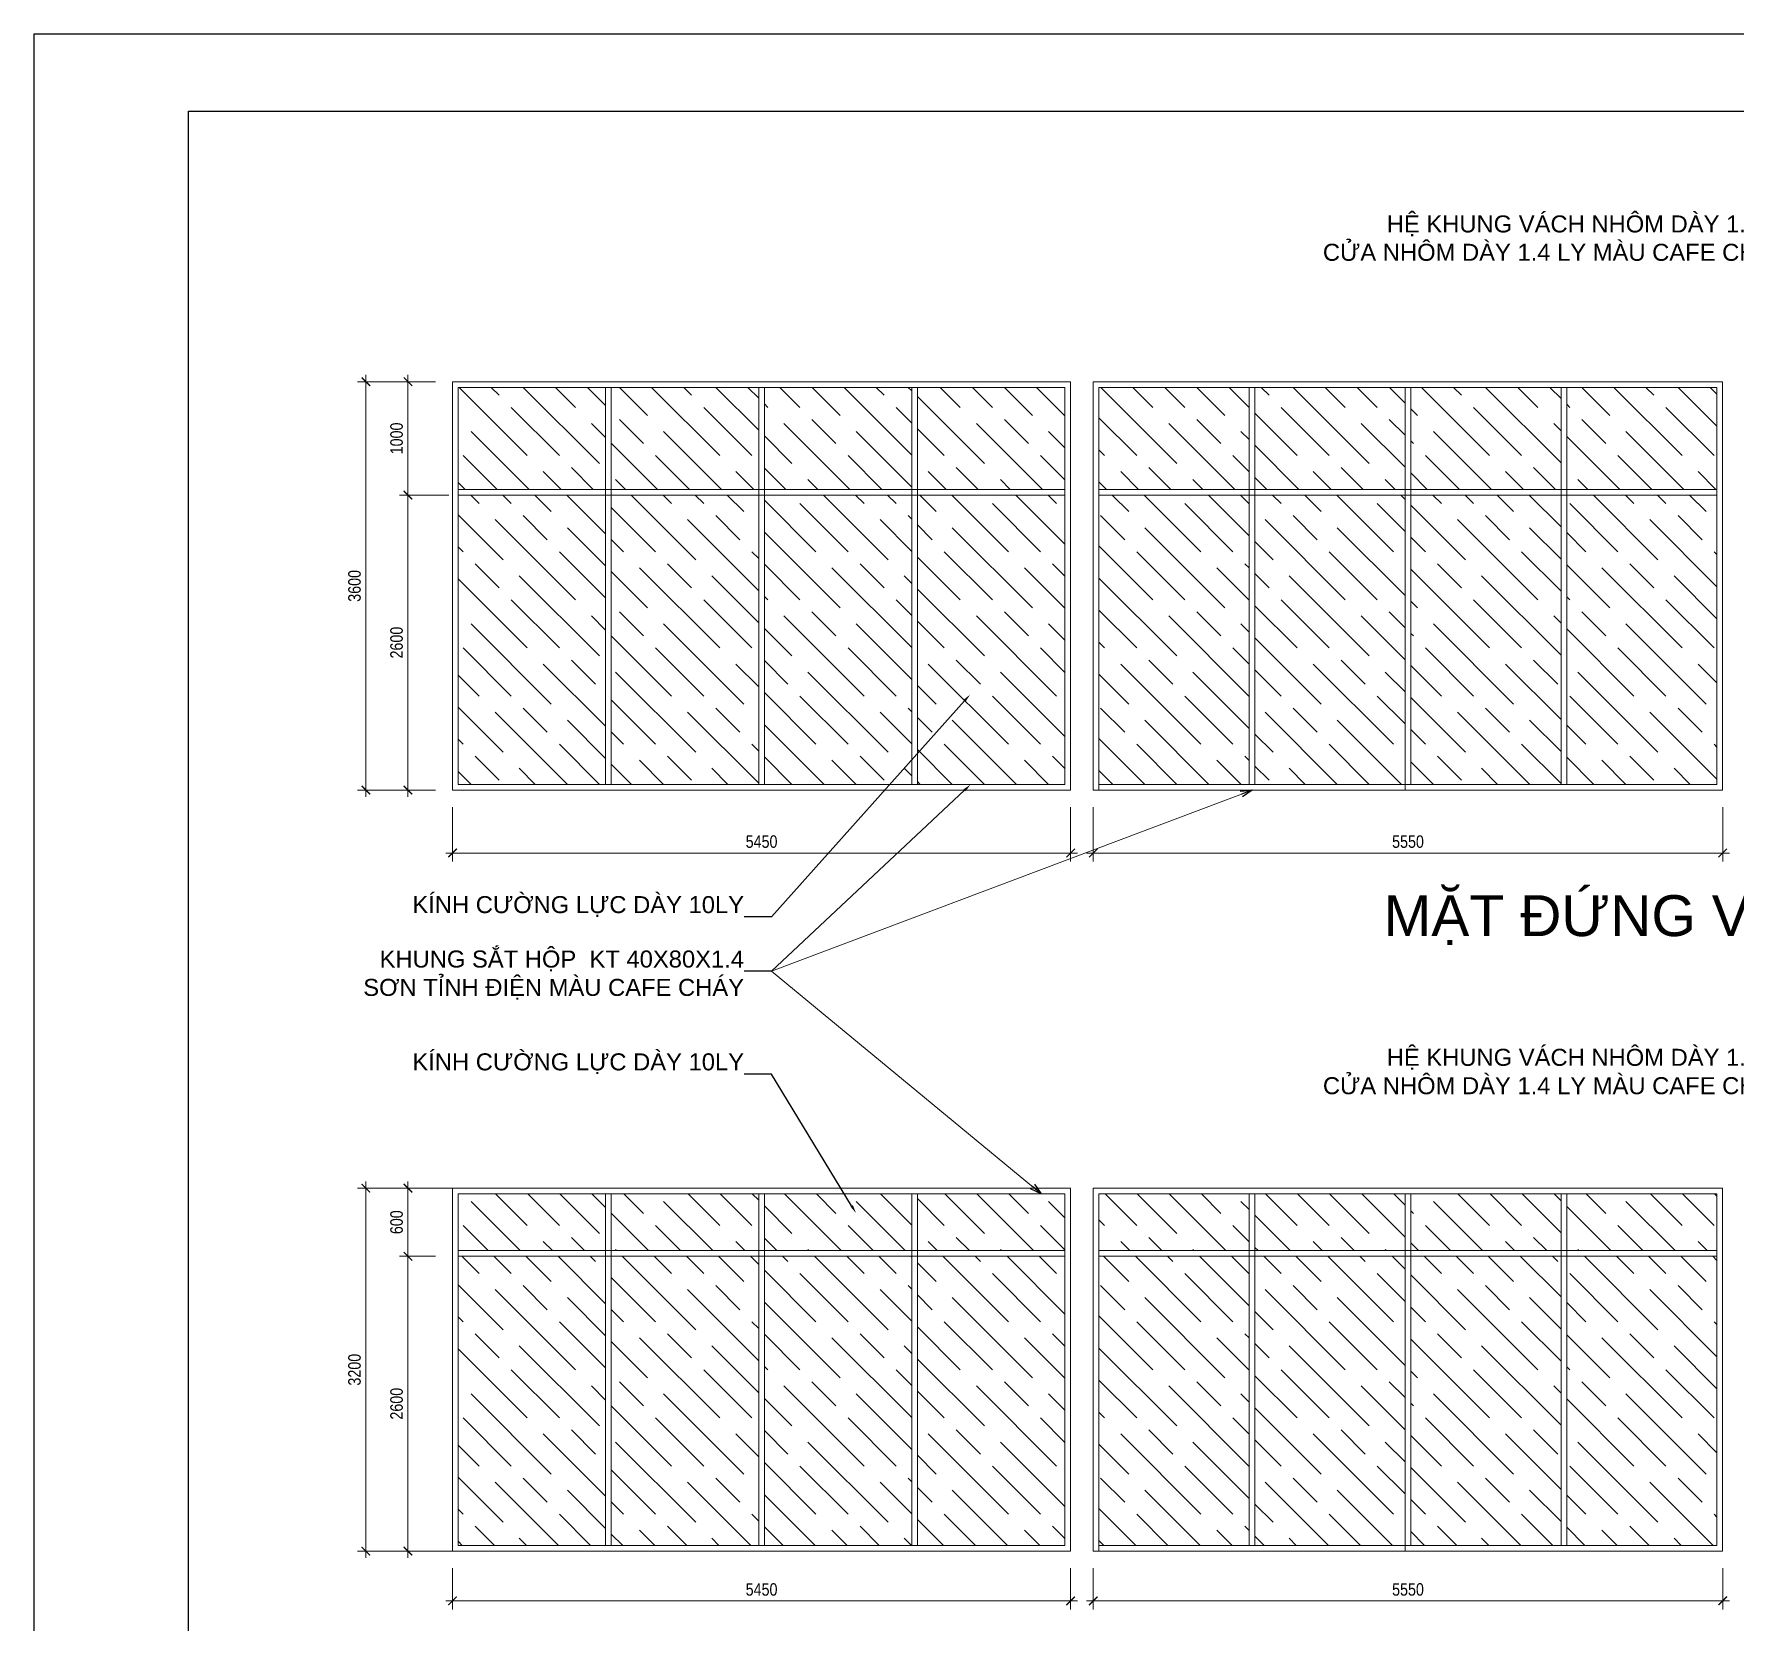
# Model space of a CAD drawing. Header units: millimetres. Extents: x 886808 to 1650903, y -1008069 to 230892.
# Drawn here: x 1568329 to 1583320, y -174470 to -160470 of the extents above; entities that cross this region are included whole.
import ezdxf
from ezdxf import colors
from ezdxf.entities.mleader import LeaderData, LeaderLine
from ezdxf.math import Vec2, Vec3

# ---------------------------------------------------------------- set-up
doc = ezdxf.new("R2010")
doc.units = ezdxf.units.MM
doc.layers.get('0').update_dxf_attribs({"lineweight": 0})
for name, color, linetype, lineweight in [('03- Net Cua- 153', 153, 'Continuous', 9), ('0___TUONG XAY MOI', 10, 'Continuous', 40), ('A-Wall', 113, 'Continuous', 30), ('A_Dim', 8, 'Continuous', 5), ('Q - TEN PHONG', 7, 'Continuous', 18)]:
    doc.layers.add(name, color=color, linetype=linetype, lineweight=lineweight)
doc.styles.add('ADP_HC_vni_HC', font='')
doc.styles.add('DAT', font='')
doc.styles.add('VNI-HELVE', font='')
doc.styles.get('ADP_HC_vni_HC').set_extended_font_data('VNI-Helve-Condense')
doc.styles.get('DAT').set_extended_font_data('VNI-Helve')
doc.styles.get('VNI-HELVE').set_extended_font_data('VNI-Helve-Condense')
doc.dimstyles.new('1-100 X2', dxfattribs={"dimtxt": 110, "dimasz": 75, "dimexe": 75, "dimexo": 150, "dimgap": 45, "dimtad": 1, "dimdec": 0, "dimrnd": 5, "dimzin": 0, "dimtxsty": 'VNI-HELVE', "dimblk": 'ARCHTICK', "dimcen": 50, "dimdle": 60, "dimclrd": 256, "dimclre": 256, "dimclrt": 2, "dimadec": 0, "dimazin": 0, "dimtfac": 1, "dimtdec": 0, "dimtix": 1, "dimtmove": 1, "dimatfit": 3, "dimldrblk": 'OPEN30', "dimfxl": 900, "dimtolj": 1, "dimtzin": 0, "dimlwd": 13, "dimlwe": 13, "dimarcsym": 1})

# ---------------------------------------------------------------- blocks, each defined once
blk = doc.blocks.new('ÈGERGER')
at = {"layer": 'A-Wall', "linetype": 'Continuous', "transparency": 33554636}
for p, q in [((-179936, -849840), (-132098, -849840)), ((-179936, -883772), (-179936, -849840))]:
    blk.add_line(p, q, dxfattribs=at)
at = {"layer": 'Defpoints', "transparency": 33554636}
blk.add_lwpolyline([(-181644, -884626), (-131244, -884626), (-131244, -848986), (-181644, -848986)], close=True, dxfattribs=at)
blk = doc.blocks.new('_ArchTick')
at = {"color": 0, "linetype": 'ByBlock', "const_width": 0.15}
blk.add_lwpolyline([(-0.5, -0.5), (0.5, 0.5)], dxfattribs=at)
blk = doc.blocks.new('*D992')
at = {"layer": 'A_Dim', "lineweight": 13, "transparency": 16777216}
for p, q in [((1571987, -164536), (1571552, -164536)), ((1571627, -167196), (1571627, -164476)), ((1571870, -167136), (1571552, -167136))]:
    blk.add_line(p, q, dxfattribs=at)
at = {"layer": 'Defpoints', "color": 0, "transparency": 16777216}
for p in [(1571627, -164536), (1572137, -164536), (1572020, -167136)]:
    blk.add_point(p, dxfattribs=at)
at = {"layer": 'A_Dim', "lineweight": 13, "transparency": 16777216, "xscale": 75, "yscale": 75, "zscale": 75}
for p, rotation in [((1571627, -164536), 90), ((1571627, -167136), 270)]:
    blk.add_blockref('_ArchTick', p, dxfattribs=dict(at, rotation=rotation))
at = {"layer": 'A_Dim', "color": 2, "transparency": 16777216, "insert": (1571527, -165836), "char_height": 110, "attachment_point": 5, "rotation": 90, "style": 'VNI-HELVE'}
blk.add_mtext('\\A1;2600', dxfattribs=at)
blk = doc.blocks.new('_Open30')
at = {"color": 0, "linetype": 'ByBlock', "lineweight": -2}
for p, q in [((-1, 0.27), (0, 0)), ((0, 0), (-1, -0.27)), ((0, 0), (-1, 0))]:
    blk.add_line(p, q, dxfattribs=at)
blk = doc.blocks.new('*D993')
at = {"layer": 'A_Dim', "lineweight": 13, "transparency": 16777216}
for p, q in [((1571870, -163536), (1571552, -163536)), ((1571627, -164596), (1571627, -163476)), ((1571987, -164536), (1571552, -164536))]:
    blk.add_line(p, q, dxfattribs=at)
at = {"layer": 'Defpoints', "color": 0, "transparency": 16777216}
for p in [(1571627, -163536), (1572020, -163536), (1572137, -164536)]:
    blk.add_point(p, dxfattribs=at)
at = {"layer": 'A_Dim', "lineweight": 13, "transparency": 16777216, "xscale": 75, "yscale": 75, "zscale": 75}
for p, rotation in [((1571627, -163536), 90), ((1571627, -164536), 270)]:
    blk.add_blockref('_ArchTick', p, dxfattribs=dict(at, rotation=rotation))
at = {"layer": 'A_Dim', "color": 2, "transparency": 16777216, "insert": (1571527, -164036), "char_height": 110, "attachment_point": 5, "rotation": 90, "style": 'VNI-HELVE'}
blk.add_mtext('\\A1;1000', dxfattribs=at)
blk = doc.blocks.new('*D994')
at = {"layer": 'A_Dim', "lineweight": 13, "transparency": 16777216}
for p, q in [((1572020, -167286), (1572020, -167766)), ((1577470, -167286), (1577470, -167766)), ((1571960, -167691), (1577530, -167691))]:
    blk.add_line(p, q, dxfattribs=at)
at = {"layer": 'Defpoints', "color": 0, "transparency": 16777216}
for p in [(1572020, -167136), (1577470, -167136), (1577470, -167691)]:
    blk.add_point(p, dxfattribs=at)
at = {"layer": 'A_Dim', "lineweight": 13, "transparency": 16777216, "xscale": 75, "yscale": 75, "zscale": 75, "rotation": 180}
blk.add_blockref('_ArchTick', (1572020, -167691), dxfattribs=at)
at = {"layer": 'A_Dim', "lineweight": 13, "transparency": 16777216, "xscale": 75, "yscale": 75, "zscale": 75}
blk.add_blockref('_ArchTick', (1577470, -167691), dxfattribs=at)
at = {"layer": 'A_Dim', "color": 2, "transparency": 16777216, "insert": (1574745, -167591), "char_height": 110, "attachment_point": 5, "style": 'VNI-HELVE'}
blk.add_mtext('\\A1;5450', dxfattribs=at)
blk = doc.blocks.new('*D995')
at = {"layer": 'A_Dim', "lineweight": 13, "transparency": 16777216}
for p, q in [((1577670, -167286), (1577670, -167766)), ((1583220, -167286), (1583220, -167766)), ((1577610, -167691), (1583280, -167691))]:
    blk.add_line(p, q, dxfattribs=at)
at = {"layer": 'Defpoints', "color": 0, "transparency": 16777216}
for p in [(1577670, -167136), (1583220, -167136), (1583220, -167691)]:
    blk.add_point(p, dxfattribs=at)
at = {"layer": 'A_Dim', "lineweight": 13, "transparency": 16777216, "xscale": 75, "yscale": 75, "zscale": 75, "rotation": 180}
blk.add_blockref('_ArchTick', (1577670, -167691), dxfattribs=at)
at = {"layer": 'A_Dim', "lineweight": 13, "transparency": 16777216, "xscale": 75, "yscale": 75, "zscale": 75}
blk.add_blockref('_ArchTick', (1583220, -167691), dxfattribs=at)
at = {"layer": 'A_Dim', "color": 2, "transparency": 16777216, "insert": (1580445, -167591), "char_height": 110, "attachment_point": 5, "style": 'VNI-HELVE'}
blk.add_mtext('\\A1;5550', dxfattribs=at)
blk = doc.blocks.new('*D1003')
at = {"layer": 'A_Dim', "lineweight": 13, "transparency": 16777216}
for p, q in [((1571870, -163536), (1571181, -163536)), ((1571256, -167196), (1571256, -163476)), ((1571870, -167136), (1571181, -167136))]:
    blk.add_line(p, q, dxfattribs=at)
at = {"layer": 'Defpoints', "color": 0, "transparency": 16777216}
for p in [(1571256, -163536), (1572020, -163536), (1572020, -167136)]:
    blk.add_point(p, dxfattribs=at)
at = {"layer": 'A_Dim', "lineweight": 13, "transparency": 16777216, "xscale": 75, "yscale": 75, "zscale": 75}
for p, rotation in [((1571256, -163536), 90), ((1571256, -167136), 270)]:
    blk.add_blockref('_ArchTick', p, dxfattribs=dict(at, rotation=rotation))
at = {"layer": 'A_Dim', "color": 2, "transparency": 16777216, "insert": (1571156, -165336), "char_height": 110, "attachment_point": 5, "rotation": 90, "style": 'VNI-HELVE'}
blk.add_mtext('\\A1;3600', dxfattribs=at)
blk = doc.blocks.new('*D1004')
at = {"layer": 'A_Dim', "lineweight": 13, "transparency": 16777216}
for p, q in [((1571627, -170586), (1571627, -171306)), ((1571870, -170646), (1571552, -170646)), ((1571870, -171246), (1571552, -171246))]:
    blk.add_line(p, q, dxfattribs=at)
at = {"layer": 'Defpoints', "color": 0, "transparency": 16777216}
for p in [(1572020, -170646), (1571627, -171246), (1572020, -171246)]:
    blk.add_point(p, dxfattribs=at)
at = {"layer": 'A_Dim', "lineweight": 13, "transparency": 16777216, "xscale": 75, "yscale": 75, "zscale": 75}
for p, rotation in [((1571627, -170646), 90), ((1571627, -171246), 270)]:
    blk.add_blockref('_ArchTick', p, dxfattribs=dict(at, rotation=rotation))
at = {"layer": 'A_Dim', "color": 2, "transparency": 16777216, "insert": (1571527, -170946), "char_height": 110, "attachment_point": 5, "rotation": 90, "style": 'VNI-HELVE'}
blk.add_mtext('\\A1;600', dxfattribs=at)
blk = doc.blocks.new('*D1005')
at = {"layer": 'A_Dim', "lineweight": 13, "transparency": 16777216}
for p, q in [((1571627, -171186), (1571627, -173906)), ((1571870, -171246), (1571552, -171246)), ((1572327, -173846), (1571552, -173846))]:
    blk.add_line(p, q, dxfattribs=at)
at = {"layer": 'Defpoints', "color": 0, "transparency": 16777216}
for p in [(1572020, -171246), (1571627, -173846), (1572477, -173846)]:
    blk.add_point(p, dxfattribs=at)
at = {"layer": 'A_Dim', "lineweight": 13, "transparency": 16777216, "xscale": 75, "yscale": 75, "zscale": 75}
for p, rotation in [((1571627, -171246), 90), ((1571627, -173846), 270)]:
    blk.add_blockref('_ArchTick', p, dxfattribs=dict(at, rotation=rotation))
at = {"layer": 'A_Dim', "color": 2, "transparency": 16777216, "insert": (1571527, -172546), "char_height": 110, "attachment_point": 5, "rotation": 90, "style": 'VNI-HELVE'}
blk.add_mtext('\\A1;2600', dxfattribs=at)
blk = doc.blocks.new('*D1006')
at = {"layer": 'A_Dim', "lineweight": 13, "transparency": 16777216}
for p, q in [((1571256, -173906), (1571256, -170586)), ((1572177, -170646), (1571181, -170646)), ((1572327, -173846), (1571181, -173846))]:
    blk.add_line(p, q, dxfattribs=at)
at = {"layer": 'Defpoints', "color": 0, "transparency": 16777216}
for p in [(1571256, -170646), (1572327, -170646), (1572477, -173846)]:
    blk.add_point(p, dxfattribs=at)
at = {"layer": 'A_Dim', "lineweight": 13, "transparency": 16777216, "xscale": 75, "yscale": 75, "zscale": 75}
for p, rotation in [((1571256, -170646), 90), ((1571256, -173846), 270)]:
    blk.add_blockref('_ArchTick', p, dxfattribs=dict(at, rotation=rotation))
at = {"layer": 'A_Dim', "color": 2, "transparency": 16777216, "insert": (1571156, -172246), "char_height": 110, "attachment_point": 5, "rotation": 90, "style": 'VNI-HELVE'}
blk.add_mtext('\\A1;3200', dxfattribs=at)
blk = doc.blocks.new('*D1007')
at = {"layer": 'A_Dim', "lineweight": 13, "transparency": 16777216}
for p, q in [((1572020, -173996), (1572020, -174359)), ((1577470, -173996), (1577470, -174359)), ((1571960, -174284), (1577530, -174284))]:
    blk.add_line(p, q, dxfattribs=at)
at = {"layer": 'Defpoints', "color": 0, "transparency": 16777216}
for p in [(1572020, -173846), (1577470, -173846), (1577470, -174284)]:
    blk.add_point(p, dxfattribs=at)
at = {"layer": 'A_Dim', "lineweight": 13, "transparency": 16777216, "xscale": 75, "yscale": 75, "zscale": 75, "rotation": 180}
blk.add_blockref('_ArchTick', (1572020, -174284), dxfattribs=at)
at = {"layer": 'A_Dim', "lineweight": 13, "transparency": 16777216, "xscale": 75, "yscale": 75, "zscale": 75}
blk.add_blockref('_ArchTick', (1577470, -174284), dxfattribs=at)
at = {"layer": 'A_Dim', "color": 2, "transparency": 16777216, "insert": (1574745, -174184), "char_height": 110, "attachment_point": 5, "style": 'VNI-HELVE'}
blk.add_mtext('\\A1;5450', dxfattribs=at)
blk = doc.blocks.new('*D1008')
at = {"layer": 'A_Dim', "lineweight": 13, "transparency": 16777216}
for p, q in [((1577670, -173996), (1577670, -174359)), ((1583220, -173996), (1583220, -174359)), ((1577610, -174284), (1583280, -174284))]:
    blk.add_line(p, q, dxfattribs=at)
at = {"layer": 'Defpoints', "color": 0, "transparency": 16777216}
for p in [(1577670, -173846), (1583220, -173846), (1583220, -174284)]:
    blk.add_point(p, dxfattribs=at)
at = {"layer": 'A_Dim', "lineweight": 13, "transparency": 16777216, "xscale": 75, "yscale": 75, "zscale": 75, "rotation": 180}
blk.add_blockref('_ArchTick', (1577670, -174284), dxfattribs=at)
at = {"layer": 'A_Dim', "lineweight": 13, "transparency": 16777216, "xscale": 75, "yscale": 75, "zscale": 75}
blk.add_blockref('_ArchTick', (1583220, -174284), dxfattribs=at)
at = {"layer": 'A_Dim', "color": 2, "transparency": 16777216, "insert": (1580445, -174184), "char_height": 110, "attachment_point": 5, "style": 'VNI-HELVE'}
blk.add_mtext('\\A1;5550', dxfattribs=at)

msp = doc.modelspace()

# ---------------------------------------------------------------- hatches: boundary and pattern name
at = {"layer": 'A_Dim', "transparency": 33554534}
h = msp.add_hatch(dxfattribs=at)
h.set_pattern_fill('GOST_WOOD', color=256, scale=100, angle=45)
h.set_pattern_definition([(135, (-166804.1, -48786.84), (424.26407, 424.26407), [1000, -200]), (135, (-166521.3, -48786.84), (424.26407, 424.26407), [600, -150, 300, -150]), (135, (-166167.7, -48857.55), (424.26407, 424.26407), [1000, -200])])
h.paths.add_polyline_path([(1596494.7, -163585.8), (1594969.6, -163585.8), (1594969.6, -164485.8), (1596494.7, -164485.8)])
h.paths.add_polyline_path([(1598144.5, -163585.8), (1597319.6, -163585.8), (1596544.7, -163585.8), (1596544.7, -164485.8), (1598144.5, -164485.8)])
h.paths.add_polyline_path([(1599669.6, -163585.8), (1598249.4, -163585.8), (1598938, -164485.8), (1599669.6, -164485.8)])
h.paths.add_polyline_path([(1598249.4, -163585.8), (1598194.5, -163585.8), (1598194.5, -164485.8), (1598938, -164485.8)])
h.paths.add_polyline_path([(1599669.6, -164535.8), (1598194.5, -164535.8), (1598194.5, -167085.8), (1599669.6, -167085.8)])
h.paths.add_polyline_path([(1596494.7, -164535.8), (1594969.6, -164535.8), (1594969.6, -167085.8), (1596494.7, -167085.8)])
h.paths.add_polyline_path([(1580419.6, -164535.8), (1579094.6, -164535.8), (1579094.6, -167085.8), (1580419.6, -167085.8)])
h.paths.add_polyline_path([(1579044.6, -164535.8), (1577719.6, -164535.8), (1577719.6, -167085.8), (1579044.6, -167085.8)])
h.paths.add_polyline_path([(1573369.6, -164535.8), (1572069.6, -164535.8), (1572069.6, -167085.8), (1573369.6, -167085.8)])
h.paths.add_polyline_path([(1573369.6, -164485.8), (1573369.6, -163585.8), (1572069.6, -163585.8), (1572069.6, -164485.8)])
h.paths.add_polyline_path([(1573419.6, -167085.8), (1574719.6, -167085.8), (1574719.6, -164535.8), (1573419.6, -164535.8)])
h.paths.add_polyline_path([(1574719.6, -164485.8), (1574719.6, -163585.8), (1573419.6, -163585.8), (1573419.6, -164485.8)])
h.paths.add_polyline_path([(1576069.6, -164485.8), (1576069.6, -163585.8), (1574769.6, -163585.8), (1574769.6, -164485.8)])
h.paths.add_polyline_path([(1576069.6, -164535.8), (1574769.6, -164535.8), (1574769.6, -167085.8), (1576069.6, -167085.8)])
h.paths.add_polyline_path([(1577419.6, -164535.8), (1576119.6, -164535.8), (1576119.6, -167085.8), (1577419.6, -167085.8)])
h.paths.add_polyline_path([(1576119.6, -163585.8), (1576119.6, -164485.8), (1577419.6, -164485.8), (1577419.6, -163585.8)])
h.paths.add_polyline_path([(1577719.6, -163585.8), (1577719.6, -164485.8), (1579044.6, -164485.8), (1579044.6, -163585.8)])
h.paths.add_polyline_path([(1579094.6, -163585.8), (1579094.6, -164485.8), (1580419.6, -164485.8), (1580419.6, -163585.8)])
h.paths.add_polyline_path([(1580469.6, -163585.8), (1580469.6, -164485.8), (1581794.6, -164485.8), (1581794.6, -163585.8)])
h.paths.add_polyline_path([(1583169.6, -164485.8), (1583169.6, -163585.8), (1581844.6, -163585.8), (1581844.6, -164485.8)])
h.paths.add_polyline_path([(1581844.6, -167085.8), (1583169.6, -167085.8), (1583169.6, -164535.8), (1581844.6, -164535.8)])
h.paths.add_polyline_path([(1581794.6, -164535.8), (1580469.6, -164535.8), (1580469.6, -167085.8), (1581794.6, -167085.8)])
h.paths.add_polyline_path([(1583469.6, -164535.8), (1583469.6, -167085.8), (1584514.6, -167085.8), (1584514.6, -164535.8)])
h.paths.add_polyline_path([(1583469.6, -163585.8), (1583469.6, -164485.8), (1584514.6, -164485.8), (1584514.6, -163585.8)])
h.paths.add_polyline_path([(1584564.6, -163585.8), (1584564.6, -164485.8), (1587824.6, -164485.8), (1587824.6, -163585.8)])
h.paths.add_polyline_path([(1588919.6, -164485.8), (1588919.6, -163585.8), (1587874.6, -163585.8), (1587874.6, -164485.8)])
h.paths.add_polyline_path([(1588919.6, -164535.8), (1587874.6, -164535.8), (1587874.6, -167085.8), (1588919.6, -167085.8)])
h.paths.add_polyline_path([(1590264.6, -164485.8), (1590264.6, -163585.8), (1589219.6, -163585.8), (1589219.6, -164485.8)])
h.paths.add_polyline_path([(1589219.6, -167085.8), (1590264.6, -167085.8), (1590264.6, -164535.8), (1589219.6, -164535.8)])
h.paths.add_polyline_path([(1593574.6, -164485.8), (1593574.6, -163585.8), (1590314.6, -163585.8), (1590314.6, -164485.8)])
h.paths.add_polyline_path([(1594669.6, -164485.8), (1594669.6, -163585.8), (1593624.6, -163585.8), (1593624.6, -164485.8)])
h.paths.add_polyline_path([(1593624.6, -167085.8), (1594669.6, -167085.8), (1594669.6, -164535.8), (1593624.6, -164535.8)])
h = msp.add_hatch(dxfattribs=at)
h.set_pattern_fill('GOST_WOOD', color=256, scale=100, angle=45)
h.set_pattern_definition([(135, (-166804.1, -48786.84), (424.26407, 424.26407), [1000, -200]), (135, (-166521.3, -48786.84), (424.26407, 424.26407), [600, -150, 300, -150]), (135, (-166167.7, -48857.55), (424.26407, 424.26407), [1000, -200])])
h.paths.add_polyline_path([(1580419.6, -171245.8), (1579094.6, -171245.8), (1579094.6, -173795.8), (1580419.6, -173795.8)])
h.paths.add_polyline_path([(1579044.6, -171245.8), (1577719.6, -171245.8), (1577719.6, -173795.8), (1579044.6, -173795.8)])
h.paths.add_polyline_path([(1573369.6, -171245.8), (1572069.6, -171245.8), (1572069.6, -173795.8), (1573369.6, -173795.8)])
h.paths.add_polyline_path([(1573369.6, -171195.8), (1573369.6, -170695.8), (1572069.6, -170695.8), (1572069.6, -171195.8)])
h.paths.add_polyline_path([(1573419.6, -173795.8), (1574719.6, -173795.8), (1574719.6, -171245.8), (1573419.6, -171245.8)])
h.paths.add_polyline_path([(1574719.6, -171195.8), (1574719.6, -170695.8), (1573419.6, -170695.8), (1573419.6, -171195.8)])
h.paths.add_polyline_path([(1576069.6, -171195.8), (1576069.6, -170695.8), (1574769.6, -170695.8), (1574769.6, -171195.8)])
h.paths.add_polyline_path([(1576069.6, -171245.8), (1574769.6, -171245.8), (1574769.6, -173795.8), (1576069.6, -173795.8)])
h.paths.add_polyline_path([(1577419.6, -171245.8), (1576119.6, -171245.8), (1576119.6, -173795.8), (1577419.6, -173795.8)])
h.paths.add_polyline_path([(1576119.6, -170695.8), (1576119.6, -171195.8), (1577419.6, -171195.8), (1577419.6, -170695.8)])
h.paths.add_polyline_path([(1577719.6, -170695.8), (1577719.6, -171195.8), (1579044.6, -171195.8), (1579044.6, -170695.8)])
h.paths.add_polyline_path([(1579094.6, -170695.8), (1579094.6, -171195.8), (1580419.6, -171195.8), (1580419.6, -170695.8)])
h.paths.add_polyline_path([(1580469.6, -170695.8), (1580469.6, -171195.8), (1581794.6, -171195.8), (1581794.6, -170695.8)])
h.paths.add_polyline_path([(1583169.6, -171195.8), (1583169.6, -170695.8), (1581844.6, -170695.8), (1581844.6, -171195.8)])
h.paths.add_polyline_path([(1581844.6, -173795.8), (1583169.6, -173795.8), (1583169.6, -171245.8), (1581844.6, -171245.8)])
h.paths.add_polyline_path([(1581794.6, -171245.8), (1580469.6, -171245.8), (1580469.6, -173795.8), (1581794.6, -173795.8)])
h.paths.add_polyline_path([(1583469.6, -171245.8), (1583469.6, -173795.8), (1584514.6, -173795.8), (1584514.6, -171245.8)])
h.paths.add_polyline_path([(1583469.6, -170695.8), (1583469.6, -171195.8), (1584514.6, -171195.8), (1584514.6, -170695.8)])
h.paths.add_polyline_path([(1584564.6, -170695.8), (1584564.6, -171195.8), (1587824.6, -171195.8), (1587824.6, -170695.8)])
h.paths.add_polyline_path([(1588919.6, -171195.8), (1588919.6, -170695.8), (1587874.6, -170695.8), (1587874.6, -171195.8)])
h.paths.add_polyline_path([(1588919.6, -171245.8), (1587874.6, -171245.8), (1587874.6, -173795.8), (1588919.6, -173795.8)])
h.paths.add_polyline_path([(1590264.6, -171195.8), (1590264.6, -170695.8), (1589219.6, -170695.8), (1589219.6, -171195.8)])
h.paths.add_polyline_path([(1589219.6, -173795.8), (1590264.6, -173795.8), (1590264.6, -171245.8), (1589219.6, -171245.8)])
h.paths.add_polyline_path([(1593574.6, -171195.8), (1593574.6, -170695.8), (1590314.6, -170695.8), (1590314.6, -171195.8)])
h.paths.add_polyline_path([(1594669.6, -171195.8), (1594669.6, -170695.8), (1593624.6, -170695.8), (1593624.6, -171195.8)])
h.paths.add_polyline_path([(1593624.6, -173795.8), (1594669.6, -173795.8), (1594669.6, -171245.8), (1593624.6, -171245.8)])
h.paths.add_polyline_path([(1594919.6, -173845.8), (1599719.6, -173845.8), (1599719.6, -170645.8), (1594919.6, -170645.8)])
h.paths.add_polyline_path([(1596544.7, -171245.8), (1596544.7, -173845.8)], flags=16)
h.paths.add_polyline_path([(1596544.7, -173845.8), (1598144.5, -173845.8), (1598144.5, -171245.8), (1596544.7, -171245.8)], flags=17)

# ---------------------------------------------------------------- linework, layer by layer
at = {"layer": '03- Net Cua- 153', "linetype": 'Continuous', "transparency": 33554636}
for points in [[(1572019.6, -163535.8), (1577469.6, -163535.8), (1577469.6, -167135.8), (1572019.6, -167135.8)], [(1577669.6, -163535.8), (1583219.6, -163535.8), (1583219.6, -167135.8), (1577669.6, -167135.8)], [(1572069.6, -163585.8), (1577419.6, -163585.8), (1577419.6, -167085.8), (1572069.6, -167085.8)], [(1579094.6, -163585.8), (1579044.6, -163585.8), (1579044.6, -167085.8), (1579094.6, -167085.8)], [(1580469.6, -163585.8), (1580419.6, -163585.8), (1580419.6, -167085.8), (1580469.6, -167085.8)], [(1581844.6, -163585.8), (1581794.6, -163585.8), (1581794.6, -167085.8), (1581844.6, -167085.8)], [(1572069.6, -164485.8), (1577419.6, -164485.8), (1577419.6, -164535.8), (1572069.6, -164535.8)], [(1577719.6, -164485.8), (1583169.6, -164485.8), (1583169.6, -164535.8), (1577719.6, -164535.8)], [(1580419.6, -167135.8), (1577719.6, -167135.8), (1577719.6, -164535.8), (1580419.6, -164535.8)], [(1572019.6, -170645.8), (1577469.6, -170645.8), (1577469.6, -173845.8), (1572019.6, -173845.8)], [(1572069.6, -170695.8), (1577419.6, -170695.8), (1577419.6, -173795.8), (1572069.6, -173795.8)], [(1577669.6, -170645.8), (1583219.6, -170645.8), (1583219.6, -173845.8), (1577669.6, -173845.8)], [(1579094.6, -170695.8), (1579044.6, -170695.8), (1579044.6, -173795.8), (1579094.6, -173795.8)], [(1580469.6, -170695.8), (1580419.6, -170695.8), (1580419.6, -173795.8), (1580469.6, -173795.8)], [(1581844.6, -170695.8), (1581794.6, -170695.8), (1581794.6, -173795.8), (1581844.6, -173795.8)], [(1572069.6, -171195.8), (1577419.6, -171195.8), (1577419.6, -171245.8), (1572069.6, -171245.8)], [(1577719.6, -171195.8), (1583169.6, -171195.8), (1583169.6, -171245.8), (1577719.6, -171245.8)], [(1580419.6, -173845.8), (1577719.6, -173845.8), (1577719.6, -171245.8), (1580419.6, -171245.8)]]:
    msp.add_lwpolyline(points, close=True, dxfattribs=at)
at = {"layer": '03- Net Cua- 153', "linetype": 'Continuous', "transparency": 33554636, "elevation": 0}
for points in [[(1573419.6, -163585.8), (1573369.6, -163585.8), (1573369.6, -167085.8), (1573419.6, -167085.8)], [(1574769.6, -163585.8), (1574719.6, -163585.8), (1574719.6, -167085.8), (1574769.6, -167085.8)], [(1576119.6, -163585.8), (1576069.6, -163585.8), (1576069.6, -167085.8), (1576119.6, -167085.8)], [(1573419.6, -170695.8), (1573369.6, -170695.8), (1573369.6, -173795.8), (1573419.6, -173795.8)], [(1574769.6, -170695.8), (1574719.6, -170695.8), (1574719.6, -173795.8), (1574769.6, -173795.8)], [(1576119.6, -170695.8), (1576069.6, -170695.8), (1576069.6, -173795.8), (1576119.6, -173795.8)]]:
    msp.add_lwpolyline(points, close=True, dxfattribs=at)
at = {"layer": '03- Net Cua- 153', "linetype": 'Continuous', "transparency": 33554636}
for points in [[(1577719.6, -167085.8), (1577719.6, -163585.8), (1583169.6, -163585.8), (1583169.6, -167085.8), (1577719.6, -167085.8), (1577719.6, -164535.8), (1579129.6, -164535.8)], [(1577719.6, -173795.8), (1577719.6, -170695.8), (1583169.6, -170695.8), (1583169.6, -173795.8), (1577719.6, -173795.8), (1577719.6, -171245.8), (1579129.6, -171245.8)]]:
    msp.add_lwpolyline(points, dxfattribs=at)

# ---------------------------------------------------------------- block references
at = {"layer": '0___TUONG XAY MOI', "transparency": 33554636, "xscale": 0.7972382581455364, "yscale": 0.7972382581455364, "zscale": 0.7972382581455364}
msp.add_blockref('ÈGERGER', (1713143, 516373.7), dxfattribs=at)

# ---------------------------------------------------------------- texts
at = {"layer": 'Q - TEN PHONG', "transparency": 33554636, "insert": (1585321, -168062.9), "char_height": 360.601, "width": 20836.47, "attachment_point": 2, "style": 'DAT'}
msp.add_mtext("{\\fArial|b0|i0|c0|p34;MẶT ĐỨNG VÁCH KÍNH TRỤC A'-F TẦNG 1}", dxfattribs=at)

# ---------------------------------------------------------------- dimensions: what is measured, and where the dimension line sits
at = {"layer": 'A_Dim', "transparency": 33554636}
for base, p1, p2, picture, middle in [((1571256, -163535.8), (1572019.6, -167135.8), (1572019.6, -163535.8), '*D1003', (1571156, -165335.8)), ((1571626.6, -163535.8), (1572137, -164535.8), (1572019.6, -163535.8), '*D993', (1571526.6, -164035.8)), ((1571626.6, -164535.8), (1572019.6, -167135.8), (1572137, -164535.8), '*D992', (1571526.6, -165835.8)), ((1571256, -170645.8), (1572477.4, -173845.8), (1572327.4, -170645.8), '*D1006', (1571156, -172245.8)), ((1571626.6, -171245.8), (1572019.6, -170645.8), (1572019.6, -171245.8), '*D1004', (1571526.6, -170945.8)), ((1571626.6, -173845.8), (1572019.6, -171245.8), (1572477.4, -173845.8), '*D1005', (1571526.6, -172545.8))]:
    dim = msp.add_linear_dim(base=base, p1=p1, p2=p2, angle=90, dimstyle='1-100 X2', dxfattribs=at)
    dim.commit()
    dim.dimension.update_dxf_attribs({"geometry": picture, "text_midpoint": middle})
for base, p1, p2, picture, middle in [((1577469.6, -167690.6), (1572019.6, -167135.8), (1577469.6, -167135.8), '*D994', (1574744.6, -167590.6)), ((1583219.6, -167690.6), (1577669.6, -167135.8), (1583219.6, -167135.8), '*D995', (1580444.6, -167590.6)), ((1577469.6, -174283.9), (1572019.6, -173845.8), (1577469.6, -173845.8), '*D1007', (1574744.6, -174183.9)), ((1583219.6, -174283.9), (1577669.6, -173845.8), (1583219.6, -173845.8), '*D1008', (1580444.6, -174183.9))]:
    dim = msp.add_linear_dim(base=base, p1=p1, p2=p2, dimstyle='1-100 X2', dxfattribs=at)
    dim.commit()
    dim.dimension.update_dxf_attribs({"geometry": picture, "text_midpoint": middle})

# ---------------------------------------------------------------- leaders
at = {"transparency": 33554636}
for points, override in [([(1579069.6, -167135.8), (1574831.4, -168733.8)], {"dimasz": 100, "dimtad": 0}), ([(1577211.8, -170695.8), (1574831.4, -168733.8)], {"dimasz": 100, "dimgap": 45, "dimtad": 0})]:
    msp.add_leader(points, dimstyle='1-100 X2', override=override, dxfattribs=at)
ml = msp.add_multileader_mtext('Standard', dxfattribs=at)
ml.set_content('{\\fArial|b0|i0|c0|p34;HỆ KHUNG VÁCH NHÔM DÀY 1.2LY\\PCỬA NHÔM DÀY 1.4 LY MÀU CAFE CHÁY}', color=30, style='ADP_HC_vni_HC')
ml.set_leader_properties()
ml.build(insert=Vec2(0, 0))
ml.multileader.update_dxf_attribs({"text_left_attachment_type": 7, "text_right_attachment_type": 7, "text_top_attachment_type": 10, "text_bottom_attachment_type": 10, "dogleg_length": 0.36, "arrow_head_size": 75})
ctx = ml.context
ctx.base_point, ctx.char_height, ctx.arrow_head_size, ctx.landing_gap_size, ctx.plane_origin = Vec3(1579706.2, -162222.4), 150, 75, 0, Vec3(1584133.5, -158855)
ctx.left_attachment, ctx.right_attachment, ctx.text_align_type = 7, 7, 2
notes = []
notes.append((ctx, [(1, (1, 1, 0), (1584038, -162222.4), (-1, 0), 240.9, [(0, [(1585954.5, -164727.2)], 0, [])])]))
ctx.mtext.insert, ctx.mtext.alignment, ctx.mtext.flow_direction = Vec3(1583797.1, -162069.9), 3, 5
ml = msp.add_multileader_mtext('Standard', dxfattribs=at)
ml.set_content('{\\fArial|b0|i0|c0|p34;KÍNH CƯỜNG LỰC DÀY 10LY}', color=30, style='ADP_HC_vni_HC')
ml.set_leader_properties()
ml.build(insert=Vec2(0, 0))
ml.multileader.update_dxf_attribs({"text_left_attachment_type": 7, "text_right_attachment_type": 7, "text_top_attachment_type": 10, "text_bottom_attachment_type": 10, "dogleg_length": 0.36, "arrow_head_size": 75})
ctx = ml.context
ctx.base_point, ctx.char_height, ctx.arrow_head_size, ctx.landing_gap_size, ctx.plane_origin = Vec3(1571682.5, -168254.2), 150, 75, 0, Vec3(1573868.1, -163937.2)
ctx.left_attachment, ctx.right_attachment, ctx.text_align_type = 7, 7, 2
notes.append((ctx, [(1, (1, 1, 0), (1574831.4, -168254.2), (-1, 0), 240.9, [(0, [(1576583.1, -166294.7)], 0, [])])]))
ctx.mtext.insert, ctx.mtext.alignment, ctx.mtext.flow_direction = Vec3(1574590.5, -168070.9), 3, 5
ml = msp.add_multileader_mtext('Standard', dxfattribs=at)
ml.set_content('{\\fArial|b0|i0|c0|p34;KHUNG SẮT HỘP  KT 40X80X1.4 \\PSƠN TỈNH ĐIỆN MÀU CAFE CHÁY}', color=30, style='ADP_HC_vni_HC')
ml.set_leader_properties()
ml.build(insert=Vec2(0, 0))
ml.multileader.update_dxf_attribs({"text_left_attachment_type": 7, "text_right_attachment_type": 7, "text_top_attachment_type": 10, "text_bottom_attachment_type": 10, "dogleg_length": 0.36, "arrow_head_size": 75})
ctx = ml.context
ctx.base_point, ctx.char_height, ctx.arrow_head_size, ctx.landing_gap_size, ctx.plane_origin = Vec3(1571243.4, -168733.8), 150, 75, 0, Vec3(1573600.2, -164571.6)
ctx.left_attachment, ctx.right_attachment, ctx.text_align_type = 7, 7, 2
notes.append((ctx, [(1, (1, 1, 0), (1574831.4, -168733.8), (-1, 0), 240.9, [(0, [(1576588.7, -167087)], 0, [])])]))
ctx.mtext.insert, ctx.mtext.alignment, ctx.mtext.flow_direction = Vec3(1574590.5, -168550.6), 3, 5
ml = msp.add_multileader_mtext('Standard', dxfattribs=at)
ml.set_content('{\\fArial|b0|i0|c0|p34;HỆ KHUNG VÁCH NHÔM DÀY 1.2LY\\PCỬA NHÔM DÀY 1.4 LY MÀU CAFE CHÁY}', color=30, style='ADP_HC_vni_HC')
ml.set_leader_properties()
ml.build(insert=Vec2(0, 0))
ml.multileader.update_dxf_attribs({"text_left_attachment_type": 7, "text_right_attachment_type": 7, "text_top_attachment_type": 10, "text_bottom_attachment_type": 10, "dogleg_length": 0.36, "arrow_head_size": 75})
ctx = ml.context
ctx.base_point, ctx.char_height, ctx.arrow_head_size, ctx.landing_gap_size, ctx.plane_origin = Vec3(1579706.2, -169569.8), 150, 75, 0, Vec3(1584133.5, -166202.3)
ctx.left_attachment, ctx.right_attachment, ctx.text_align_type = 7, 7, 2
notes.append((ctx, [(1, (1, 1, 0), (1584038, -169569.8), (-1, 0), 240.9, [(0, [(1585954.5, -172074.6)], 0, [])])]))
ctx.mtext.insert, ctx.mtext.alignment, ctx.mtext.flow_direction = Vec3(1583797.1, -169417.2), 3, 5
ml = msp.add_multileader_mtext('Standard', dxfattribs=at)
ml.set_content('{\\fArial|b0|i0|c0|p34;KÍNH CƯỜNG LỰC DÀY 10LY}', color=30, style='ADP_HC_vni_HC')
ml.set_leader_properties()
ml.build(insert=Vec2(0, 0))
ml.multileader.update_dxf_attribs({"text_left_attachment_type": 7, "text_right_attachment_type": 7, "text_top_attachment_type": 10, "text_bottom_attachment_type": 10, "dogleg_length": 0.36, "arrow_head_size": 75})
ctx = ml.context
ctx.base_point, ctx.char_height, ctx.arrow_head_size, ctx.landing_gap_size, ctx.plane_origin = Vec3(1571682.5, -169640.4), 150, 75, 0, Vec3(1573868.1, -165323.4)
ctx.left_attachment, ctx.right_attachment, ctx.text_align_type = 7, 7, 2
notes.append((ctx, [(1, (1, 1, 0), (1574831.4, -169640.4), (-1, 0), 240.9, [(0, [(1575578.3, -170865.7)], 0, [])])]))
ctx.mtext.insert, ctx.mtext.alignment, ctx.mtext.flow_direction = Vec3(1574590.5, -169457.1), 3, 5
for ctx, leaders in notes:
    for number, flags, end, landing, length, lines in leaders:
        leader = LeaderData()
        leader.index, (leader.has_last_leader_line, leader.has_dogleg_vector, leader.attachment_direction) = number, flags
        leader.last_leader_point, leader.dogleg_vector, leader.dogleg_length = Vec3(end), Vec3(landing), length
        for number, points, colour, breaks in lines:
            line = LeaderLine()
            line.index, line.vertices, line.color, line.breaks = number, Vec3.list(points), colors.encode_raw_color(colour), breaks
            leader.lines.append(line)
        ctx.leaders.append(leader)

doc.saveas('drawing.dxf')
